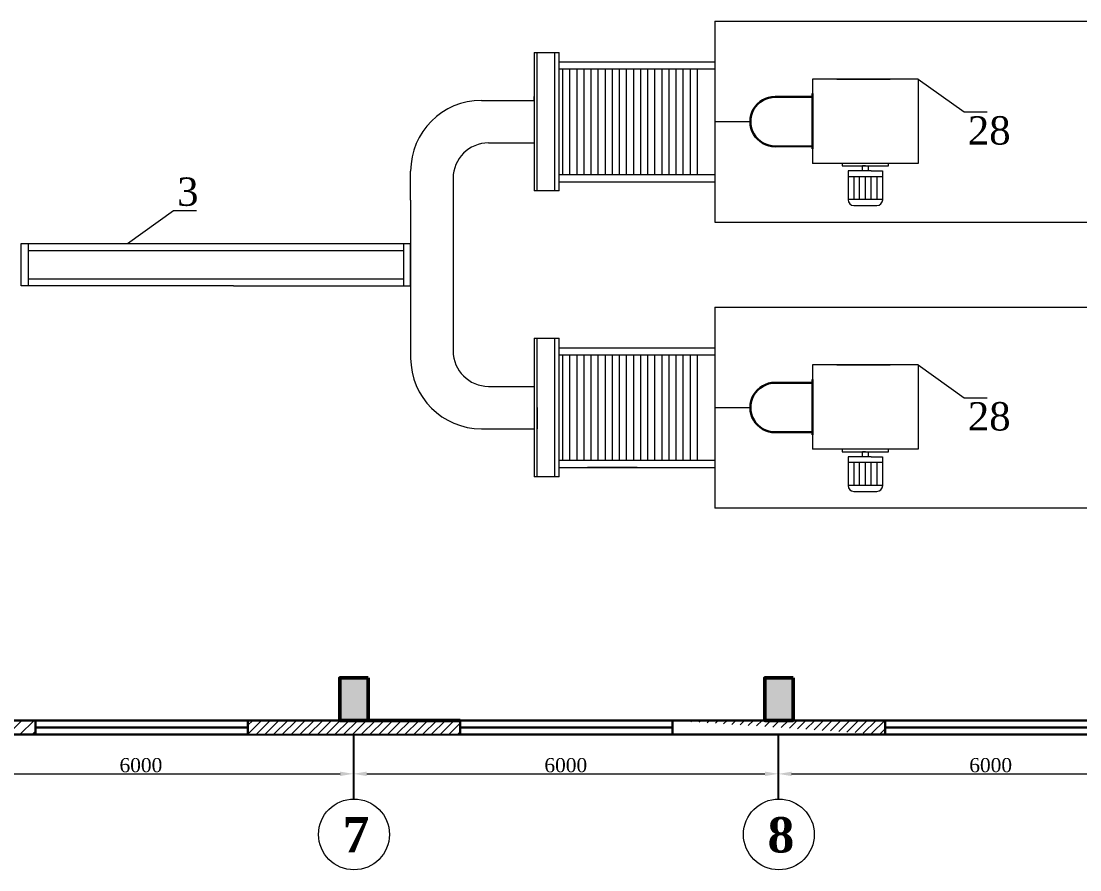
# Model space of a CAD drawing. Header units: inches. Extents: x -4475333 to 345677417, y -211198149 to 2125895.
# Drawn here: x -1920322 to -1905372, y 1138599 to 1150591 of the extents above; entities that cross this region are included whole.
import ezdxf

# ---------------------------------------------------------------- set-up
doc = ezdxf.new("R2010")
doc.units = ezdxf.units.IN
doc.header["$LTSCALE"] = 150
doc.header["$MEASUREMENT"] = 0
for name, color, linetype in [('BUOC COT', 7, 'Continuous'), ('MATCAT', 132, 'Continuous'), ('NET NHAP', 7, 'Continuous')]:
    doc.layers.add(name, color=color, linetype=linetype)
for name, color, linetype, lineweight in [('cot', 2, 'Continuous', 50), ('Duong vien', 7, 'Continuous', 50), ('KHUNG BVE', 7, 'Continuous', 0), ('NHA XUONG', 80, 'Continuous', 50), ('TH net dam', 7, 'Continuous', 30)]:
    doc.layers.add(name, color=color, linetype=linetype, lineweight=lineweight)
doc.styles.add('1', font='times.ttf')
doc.styles.add('CHU DAM', font='arialbd.ttf', dxfattribs={"height": 200})
doc.styles.get("Standard").update_dxf_attribs({"font": 'times.ttf', "height": 100})
doc.dimstyles.new('75', dxfattribs={"dimtxt": 200, "dimasz": 188, "dimexe": 94, "dimexo": 47, "dimgap": 20, "dimtad": 1, "dimtoh": 1, "dimdec": 0, "dimtxsty": '1', "dimcen": 2.5, "dimclrt": 256, "dimadec": 0, "dimazin": 0, "dimtfac": 1, "dimtdec": 0, "dimtix": 1, "dimtmove": 0, "dimatfit": 2, "dimfxl": 1, "dimlwd": 9, "dimlwe": 9, "dimarcsym": 0})

# ---------------------------------------------------------------- blocks, each defined once
blk = doc.blocks.new('*D14')
at = {"layer": 'Defpoints', "color": 0, "lineweight": 0, "ltscale": 3, "transparency": 16777216}
for p in [(-1921631, 1139960), (-1915631, 1139960), (-1915631, 1139956)]:
    blk.add_point(p, dxfattribs=at)
at = {"layer": 'NET NHAP', "color": 0, "lineweight": 9, "ltscale": 3, "transparency": 16777216}
for p, q in [((-1921443, 1139956), (-1915819, 1139956)), ((-1921631, 1139913), (-1921631, 1139862)), ((-1915631, 1139913), (-1915631, 1139862))]:
    blk.add_line(p, q, dxfattribs=at)
at = {"layer": 'NET NHAP', "color": 0, "lineweight": 0, "ltscale": 3, "transparency": 16777216}
for points in [[(-1921443, 1139987), (-1921443, 1139924), (-1921631, 1139956)], [(-1915819, 1139987), (-1915819, 1139924), (-1915631, 1139956)]]:
    blk.add_solid(points, dxfattribs=at)
at = {"layer": 'NET NHAP', "lineweight": 13, "ltscale": 3, "transparency": 16777216, "insert": (-1918631, 1140077), "char_height": 200, "attachment_point": 5, "style": '1'}
blk.add_mtext('6000', dxfattribs=at)
blk = doc.blocks.new('*D15')
at = {"layer": 'Defpoints', "color": 0, "lineweight": 0, "ltscale": 3, "transparency": 16777216}
for p in [(-1915631, 1139964), (-1909631, 1139964), (-1909631, 1139956)]:
    blk.add_point(p, dxfattribs=at)
at = {"layer": 'NET NHAP', "color": 0, "lineweight": 9, "ltscale": 3, "transparency": 16777216}
for p, q in [((-1915443, 1139956), (-1909819, 1139956)), ((-1915631, 1139917), (-1915631, 1139862)), ((-1909631, 1139917), (-1909631, 1139862))]:
    blk.add_line(p, q, dxfattribs=at)
at = {"layer": 'NET NHAP', "color": 0, "lineweight": 0, "ltscale": 3, "transparency": 16777216}
for points in [[(-1915443, 1139987), (-1915443, 1139924), (-1915631, 1139956)], [(-1909819, 1139987), (-1909819, 1139924), (-1909631, 1139956)]]:
    blk.add_solid(points, dxfattribs=at)
at = {"layer": 'NET NHAP', "lineweight": 13, "ltscale": 3, "transparency": 16777216, "insert": (-1912631, 1140077), "char_height": 200, "attachment_point": 5, "style": '1'}
blk.add_mtext('6000', dxfattribs=at)
blk = doc.blocks.new('*D16')
at = {"layer": 'Defpoints', "color": 0, "lineweight": 0, "ltscale": 3, "transparency": 16777216}
for p in [(-1909631, 1139956), (-1903631, 1139956), (-1903631, 1139955)]:
    blk.add_point(p, dxfattribs=at)
at = {"layer": 'NET NHAP', "color": 0, "lineweight": 9, "ltscale": 3, "transparency": 16777216}
for p, q in [((-1909443, 1139955), (-1903819, 1139955)), ((-1909631, 1139909), (-1909631, 1139861)), ((-1903631, 1139909), (-1903631, 1139861))]:
    blk.add_line(p, q, dxfattribs=at)
at = {"layer": 'NET NHAP', "color": 0, "lineweight": 0, "ltscale": 3, "transparency": 16777216}
for points in [[(-1909443, 1139986), (-1909443, 1139924), (-1909631, 1139955)], [(-1903819, 1139986), (-1903819, 1139924), (-1903631, 1139955)]]:
    blk.add_solid(points, dxfattribs=at)
at = {"layer": 'NET NHAP', "lineweight": 13, "ltscale": 3, "transparency": 16777216, "insert": (-1906631, 1140077), "char_height": 200, "attachment_point": 5, "style": '1'}
blk.add_mtext('6000', dxfattribs=at)

msp = doc.modelspace()

# ---------------------------------------------------------------- hatches: boundary and pattern name
at = {"layer": 'cot', "lineweight": 9}
for points in [[(-1915422, 1141310.9), (-1915822, 1141310.9), (-1915822, 1140710.9), (-1915422, 1140710.9)], [(-1909422, 1141310.9), (-1909822, 1141310.9), (-1909822, 1140710.9), (-1909422, 1140710.9)]]:
    msp.add_hatch(color=256, dxfattribs=at).paths.add_polyline_path(points)
at = {"layer": 'MATCAT', "lineweight": 9, "ltscale": 10}
h = msp.add_hatch(dxfattribs=at)
h.set_pattern_fill('ANSI31', color=5, scale=967.741935, angle=180, style=0)
h.set_pattern_definition([(225, (-6048966.6, -230912.7), (85.5371106, -85.5371106), [])])
h.paths.add_polyline_path([(-1929122, 1140710.9), (-1935122, 1140710.9), (-1935122, 1140510.9), (-1929122, 1140510.9)])
h.paths.add_polyline_path([(-1923122, 1140710.9), (-1929122, 1140710.9), (-1929122, 1140510.9), (-1923122, 1140510.9)])
h.paths.add_polyline_path([(-1920122, 1140710.9), (-1923122, 1140710.9), (-1923122, 1140510.9), (-1920122, 1140510.9)])
h = msp.add_hatch(dxfattribs=at)
h.set_pattern_fill('ANSI31', color=5, scale=700, style=0)
h.set_pattern_definition([(45, (-6054966.6, -230912.7), (-61.8718434, 61.8718434), [])])
h.paths.add_polyline_path([(-1914122, 1140710.9), (-1917122, 1140710.9), (-1917122, 1140510.9), (-1914122, 1140510.9)])
h = msp.add_hatch(dxfattribs=at)
h.set_pattern_fill('ANSI31', color=5, scale=700, style=0)
h.set_pattern_definition([(45, (-2626739, 1119888.88), (-61.871843, 61.871843), [])])
edge = h.paths.add_edge_path()
edge.add_line((-1908122, 1140710.9), (-1911122, 1140710.9))
edge.add_line((-1911122, 1140510.9), (-1908122, 1140510.9))
edge.add_line((-1911122, 1140710.9), (-1911122, 1140510.9))
edge.add_line((-1908122, 1140510.9), (-1908122, 1140710.9))

# ---------------------------------------------------------------- linework, layer by layer
at = {"layer": 'BUOC COT', "ltscale": 10}
for p, q in [((-1915630.9, 1140511.8), (-1915630.9, 1139600.4)), ((-1909630.8, 1140512.1), (-1909631, 1139600.5))]:
    msp.add_line(p, q, dxfattribs=at)
at = {"layer": 'BUOC COT', "lineweight": 13, "ltscale": 10}
for centre in [(-1915622.2, 1139099.5), (-1909622.2, 1139099.3)]:
    msp.add_circle(centre, 500, dxfattribs=at)
at = {"layer": 'cot'}
for points in [[(-1915422, 1141310.9), (-1915822, 1141310.9), (-1915822, 1140710.9), (-1915422, 1140710.9)], [(-1909422, 1141310.9), (-1909822, 1141310.9), (-1909822, 1140710.9), (-1909422, 1140710.9)]]:
    msp.add_lwpolyline(points, close=True, dxfattribs=at)
at = {"layer": 'Duong vien', "color": 7, "linetype": 'Continuous', "lineweight": 18, "ltscale": 10}
for p, q in [((-1907656, 1149772.7), (-1907003, 1149308.7)), ((-1907003, 1149308.7), (-1906680.2, 1149308.7)), ((-1918822, 1147450.9), (-1918169.1, 1147914.9)), ((-1918169.1, 1147914.9), (-1917846.2, 1147914.9)), ((-1907656, 1145732.7), (-1907003, 1145268.7)), ((-1907003, 1145268.7), (-1906680.2, 1145268.7))]:
    msp.add_line(p, q, dxfattribs=at)
at = {"layer": 'KHUNG BVE', "lineweight": 0}
for p, q in [((-1910524.9, 1150590.9), (-1910524.9, 1147750.9)), ((-1910524.9, 1150590.9), (-1897485.7, 1150590.9)), ((-1913075.7, 1150149.5), (-1913075.7, 1148192.2)), ((-1912725.7, 1150016), (-1912324.7, 1150016)), ((-1912324.7, 1150016), (-1912324.7, 1150016)), ((-1912324.7, 1150016), (-1911624.7, 1150016)), ((-1909146, 1149772.7), (-1909146, 1148581.1)), ((-1907656, 1149772.7), (-1909146, 1149772.7)), ((-1908803.7, 1149772.6), (-1908103.7, 1149772.6)), ((-1908751, 1149772.7), (-1908051, 1149772.7)), ((-1907656, 1149772.7), (-1907656, 1148581.1)), ((-1913075.7, 1149470.9), (-1913075.7, 1149526)), ((-1913822, 1149470.9), (-1913075.7, 1149470.9)), ((-1913035.7, 1149170.9), (-1913035.7, 1149470.9)), ((-1910524.9, 1149170.9), (-1910024.9, 1149170.9)), ((-1913722, 1148870.9), (-1913075.7, 1148870.9)), ((-1914822, 1148061.4), (-1914822, 1148470.9)), ((-1907656, 1148581.1), (-1909146, 1148581.1)), ((-1908727.2, 1148581.1), (-1908727.2, 1148546.2)), ((-1908727.2, 1148546.2), (-1908074.7, 1148546.2)), ((-1908645.7, 1148476.1), (-1908645.7, 1148068.2)), ((-1908482.5, 1148476.1), (-1908645.7, 1148476.1)), ((-1908319.4, 1148476.1), (-1908482.5, 1148476.1)), ((-1908401, 1148546.2), (-1908441, 1148546.2)), ((-1908441, 1148476.1), (-1908441, 1148546.2)), ((-1908361, 1148476.1), (-1908441, 1148476.1)), ((-1908361, 1148546.2), (-1908361, 1148476.1)), ((-1908319.4, 1148476.1), (-1908156.3, 1148476.1)), ((-1908156.3, 1148476.1), (-1908156.3, 1148393)), ((-1908156.3, 1148476.1), (-1908156.3, 1148068.2)), ((-1908074.7, 1148546.2), (-1908074.7, 1148581.1)), ((-1914222, 1148370.9), (-1914222, 1145930.9)), ((-1912725.7, 1148322.7), (-1910524.9, 1148322.7)), ((-1908156.3, 1148393), (-1908645.7, 1148393)), ((-1908564.1, 1148393), (-1908564.1, 1148069.9)), ((-1908482.5, 1148069.9), (-1908482.5, 1148393)), ((-1908401, 1148069.9), (-1908401, 1148393)), ((-1908319.4, 1148069.9), (-1908319.4, 1148393)), ((-1908237.8, 1148393), (-1908237.8, 1148069.9)), ((-1914822, 1148061.4), (-1914822, 1148061.4)), ((-1914822, 1148061.4), (-1914822, 1148061.4)), ((-1914822, 1148061.4), (-1914822, 1147450.9)), ((-1908156.3, 1148069.9), (-1908645.7, 1148069.9)), ((-1908156.3, 1148068.2), (-1908156.3, 1148069.9)), ((-1908564.1, 1147986.7), (-1908237.8, 1147986.7)), ((-1910524.9, 1147750.9), (-1897485.7, 1147750.9)), ((-1920322, 1147450.9), (-1914822, 1147450.9)), ((-1914922, 1147450.9), (-1914922, 1146850.9)), ((-1914822, 1147461.4), (-1914822, 1145830.9)), ((-1914822, 1146850.9), (-1914822, 1147450.9)), ((-1917422, 1147351), (-1914922, 1147351)), ((-1917422, 1146950.8), (-1914922, 1146950.8)), ((-1917322, 1146850.9), (-1914822, 1146850.9)), ((-1910524.9, 1146550.9), (-1908862.1, 1146550.9)), ((-1910524.9, 1146550.9), (-1910524.9, 1143710.9)), ((-1910524.9, 1146550.9), (-1897485.7, 1146550.9)), ((-1913075.7, 1146109.5), (-1913075.7, 1144152.2)), ((-1909146, 1145732.7), (-1909146, 1144541.1)), ((-1907656, 1145732.7), (-1909146, 1145732.7)), ((-1908803.7, 1145732.6), (-1908103.7, 1145732.6)), ((-1908751, 1145732.7), (-1908051, 1145732.7)), ((-1907656, 1145732.7), (-1907656, 1144541.1)), ((-1913722, 1145430.9), (-1913075.7, 1145430.9)), ((-1913035.7, 1145130.9), (-1913035.7, 1144830.9)), ((-1910524.9, 1145130.9), (-1910024.9, 1145130.9)), ((-1913822, 1144830.9), (-1913075.7, 1144830.9)), ((-1907656, 1144541.1), (-1909146, 1144541.1)), ((-1908727.2, 1144541.1), (-1908727.2, 1144506.2)), ((-1908727.2, 1144506.2), (-1908074.7, 1144506.2)), ((-1908645.7, 1144436.1), (-1908645.7, 1144028.2)), ((-1908482.5, 1144436.1), (-1908645.7, 1144436.1)), ((-1908319.4, 1144436.1), (-1908482.5, 1144436.1)), ((-1908401, 1144506.2), (-1908441, 1144506.2)), ((-1908441, 1144436.1), (-1908441, 1144506.2)), ((-1908361, 1144436.1), (-1908441, 1144436.1)), ((-1908361, 1144506.2), (-1908361, 1144436.1)), ((-1908319.4, 1144436.1), (-1908156.3, 1144436.1)), ((-1908156.3, 1144436.1), (-1908156.3, 1144353)), ((-1908156.3, 1144436.1), (-1908156.3, 1144028.2)), ((-1908074.7, 1144506.2), (-1908074.7, 1144541.1)), ((-1912725.7, 1144282.7), (-1910524.9, 1144282.7)), ((-1912725.7, 1144282.7), (-1912347.7, 1144282.7)), ((-1912347.7, 1144282.7), (-1912347.7, 1144282.7)), ((-1911625.2, 1144282.7), (-1912325.2, 1144282.7)), ((-1908156.3, 1144353), (-1908645.7, 1144353)), ((-1908564.1, 1144353), (-1908564.1, 1144029.9)), ((-1908482.5, 1144029.9), (-1908482.5, 1144353)), ((-1908401, 1144029.9), (-1908401, 1144353)), ((-1908319.4, 1144029.9), (-1908319.4, 1144353)), ((-1908237.8, 1144353), (-1908237.8, 1144029.9)), ((-1908156.3, 1144029.9), (-1908645.7, 1144029.9)), ((-1908156.3, 1144028.2), (-1908156.3, 1144029.9)), ((-1908564.1, 1143946.7), (-1908237.8, 1143946.7)), ((-1897485.7, 1143710.9), (-1910524.9, 1143710.9)), ((-1912364.8, 1140710.9), (-1911819, 1140710.9))]:
    msp.add_line(p, q, dxfattribs=at)
at = {"layer": 'KHUNG BVE', "color": 7, "lineweight": 18, "ltscale": 3}
for p, q in [((-1913075.7, 1150149.5), (-1912725.7, 1150149.5)), ((-1913035.7, 1148192.2), (-1913035.7, 1150149.5)), ((-1912785.7, 1148770.9), (-1912785.7, 1150149.5)), ((-1912725.7, 1148770.9), (-1912725.7, 1150149.5)), ((-1912725.7, 1150016), (-1910524.9, 1150016)), ((-1912725.7, 1149916), (-1910524.9, 1149916)), ((-1912672.1, 1149570.9), (-1912672.1, 1149916)), ((-1912672.1, 1149570.9), (-1912672.1, 1149916)), ((-1912672.1, 1149570.9), (-1912672.1, 1149916)), ((-1912672.1, 1148770.9), (-1912672.1, 1149916)), ((-1912572.1, 1148425.7), (-1912572.1, 1149916)), ((-1912572.1, 1148425.7), (-1912572.1, 1149916)), ((-1912572.1, 1148425.7), (-1912572.1, 1149916)), ((-1912572.1, 1148425.7), (-1912572.1, 1149916)), ((-1912472.1, 1148425.7), (-1912472.1, 1149916)), ((-1912472.1, 1148425.7), (-1912472.1, 1149916)), ((-1912472.1, 1148425.7), (-1912472.1, 1149916)), ((-1912472.1, 1148425.7), (-1912472.1, 1149916)), ((-1912372.1, 1148425.7), (-1912372.1, 1149916)), ((-1912372.1, 1148425.7), (-1912372.1, 1149916)), ((-1912372.1, 1148425.7), (-1912372.1, 1149916)), ((-1912372.1, 1148425.7), (-1912372.1, 1149916)), ((-1912272.1, 1148425.7), (-1912272.1, 1149916)), ((-1912272.1, 1148425.7), (-1912272.1, 1149916)), ((-1912272.1, 1148425.7), (-1912272.1, 1149916)), ((-1912272.1, 1148425.7), (-1912272.1, 1149916)), ((-1912272.1, 1148425.7), (-1912272.1, 1149916)), ((-1912172.1, 1148425.7), (-1912172.1, 1149916)), ((-1912172.1, 1148425.7), (-1912172.1, 1149916)), ((-1912172.1, 1148425.7), (-1912172.1, 1149916)), ((-1912172.1, 1148425.7), (-1912172.1, 1149916)), ((-1912072.1, 1148425.7), (-1912072.1, 1149916)), ((-1912072.1, 1148425.7), (-1912072.1, 1149916)), ((-1912072.1, 1148425.7), (-1912072.1, 1149916)), ((-1912072.1, 1148425.7), (-1912072.1, 1149916)), ((-1911972.1, 1148425.7), (-1911972.1, 1149916)), ((-1911972.1, 1148425.7), (-1911972.1, 1149916)), ((-1911972.1, 1148425.7), (-1911972.1, 1149916)), ((-1911972.1, 1148425.7), (-1911972.1, 1149916)), ((-1911872.1, 1148425.7), (-1911872.1, 1149916)), ((-1911872.1, 1148425.7), (-1911872.1, 1149916)), ((-1911872.1, 1148425.7), (-1911872.1, 1149916)), ((-1911872.1, 1148425.7), (-1911872.1, 1149916)), ((-1911772.1, 1148425.7), (-1911772.1, 1149916)), ((-1911772.1, 1148425.7), (-1911772.1, 1149916)), ((-1911772.1, 1148425.7), (-1911772.1, 1149916)), ((-1911772.1, 1148425.7), (-1911772.1, 1149916)), ((-1911672.1, 1148425.7), (-1911672.1, 1149916)), ((-1911672.1, 1148425.7), (-1911672.1, 1149916)), ((-1911672.1, 1148425.7), (-1911672.1, 1149916)), ((-1911672.1, 1148425.7), (-1911672.1, 1149916)), ((-1911572.1, 1148425.7), (-1911572.1, 1149916)), ((-1911572.1, 1148425.7), (-1911572.1, 1149916)), ((-1911572.1, 1148425.7), (-1911572.1, 1149916)), ((-1911572.1, 1148425.7), (-1911572.1, 1149916)), ((-1911472.1, 1148425.7), (-1911472.1, 1149916)), ((-1911472.1, 1148425.7), (-1911472.1, 1149916)), ((-1911472.1, 1148425.7), (-1911472.1, 1149916)), ((-1911472.1, 1148425.7), (-1911472.1, 1149916)), ((-1911372.1, 1148425.7), (-1911372.1, 1149916)), ((-1911372.1, 1148425.7), (-1911372.1, 1149916)), ((-1911372.1, 1148425.7), (-1911372.1, 1149916)), ((-1911372.1, 1148425.7), (-1911372.1, 1149916)), ((-1911272.1, 1148425.7), (-1911272.1, 1149916)), ((-1911272.1, 1148425.7), (-1911272.1, 1149916)), ((-1911272.1, 1148425.7), (-1911272.1, 1149916)), ((-1911272.1, 1148425.7), (-1911272.1, 1149916)), ((-1911172.1, 1148425.7), (-1911172.1, 1149916)), ((-1911172.1, 1148425.7), (-1911172.1, 1149916)), ((-1911172.1, 1148425.7), (-1911172.1, 1149916)), ((-1911172.1, 1148425.7), (-1911172.1, 1149916)), ((-1911072.1, 1148425.7), (-1911072.1, 1149916)), ((-1911072.1, 1148425.7), (-1911072.1, 1149916)), ((-1911072.1, 1148425.7), (-1911072.1, 1149916)), ((-1911072.1, 1148425.7), (-1911072.1, 1149916)), ((-1910972.1, 1148425.7), (-1910972.1, 1149916)), ((-1910972.1, 1148425.7), (-1910972.1, 1149916)), ((-1910972.1, 1148425.7), (-1910972.1, 1149916)), ((-1910972.1, 1148425.7), (-1910972.1, 1149916)), ((-1910872.1, 1148425.7), (-1910872.1, 1149916)), ((-1910772.1, 1148425.7), (-1910772.1, 1149916)), ((-1912785.7, 1148192.2), (-1912785.7, 1148770.9)), ((-1912725.7, 1148192.2), (-1912725.7, 1148770.9)), ((-1912672.1, 1148425.7), (-1912672.1, 1148770.9)), ((-1912672.1, 1148425.7), (-1912672.1, 1148770.9)), ((-1912672.1, 1148425.7), (-1912672.1, 1148770.9)), ((-1912672.1, 1148425.7), (-1912672.1, 1148770.9)), ((-1912725.7, 1148425.7), (-1910524.9, 1148425.7)), ((-1912725.7, 1148192.2), (-1913075.7, 1148192.2)), ((-1913075.7, 1146109.5), (-1912725.7, 1146109.5)), ((-1913035.7, 1144152.2), (-1913035.7, 1146109.5)), ((-1912785.7, 1144730.9), (-1912785.7, 1146109.5)), ((-1912725.7, 1144730.9), (-1912725.7, 1146109.5)), ((-1912725.7, 1145976), (-1910524.9, 1145976)), ((-1912725.7, 1145876), (-1910524.9, 1145876)), ((-1912672.1, 1145530.9), (-1912672.1, 1145876)), ((-1912672.1, 1145530.9), (-1912672.1, 1145876)), ((-1912672.1, 1145530.9), (-1912672.1, 1145876)), ((-1912672.1, 1144730.9), (-1912672.1, 1145876)), ((-1912572.1, 1144385.7), (-1912572.1, 1145876)), ((-1912572.1, 1144385.7), (-1912572.1, 1145876)), ((-1912572.1, 1144385.7), (-1912572.1, 1145876)), ((-1912572.1, 1144385.7), (-1912572.1, 1145876)), ((-1912472.1, 1144385.7), (-1912472.1, 1145876)), ((-1912472.1, 1144385.7), (-1912472.1, 1145876)), ((-1912472.1, 1144385.7), (-1912472.1, 1145876)), ((-1912472.1, 1144385.7), (-1912472.1, 1145876)), ((-1912372.1, 1144385.7), (-1912372.1, 1145876)), ((-1912372.1, 1144385.7), (-1912372.1, 1145876)), ((-1912372.1, 1144385.7), (-1912372.1, 1145876)), ((-1912372.1, 1144385.7), (-1912372.1, 1145876)), ((-1912272.1, 1144385.7), (-1912272.1, 1145876)), ((-1912272.1, 1144385.7), (-1912272.1, 1145876)), ((-1912272.1, 1144385.7), (-1912272.1, 1145876)), ((-1912272.1, 1144385.7), (-1912272.1, 1145876)), ((-1912272.1, 1144385.7), (-1912272.1, 1145876)), ((-1912172.1, 1144385.7), (-1912172.1, 1145876)), ((-1912172.1, 1144385.7), (-1912172.1, 1145876)), ((-1912172.1, 1144385.7), (-1912172.1, 1145876)), ((-1912172.1, 1144385.7), (-1912172.1, 1145876)), ((-1912072.1, 1144385.7), (-1912072.1, 1145876)), ((-1912072.1, 1144385.7), (-1912072.1, 1145876)), ((-1912072.1, 1144385.7), (-1912072.1, 1145876)), ((-1912072.1, 1144385.7), (-1912072.1, 1145876)), ((-1911972.1, 1144385.7), (-1911972.1, 1145876)), ((-1911972.1, 1144385.7), (-1911972.1, 1145876)), ((-1911972.1, 1144385.7), (-1911972.1, 1145876)), ((-1911972.1, 1144385.7), (-1911972.1, 1145876)), ((-1911872.1, 1144385.7), (-1911872.1, 1145876)), ((-1911872.1, 1144385.7), (-1911872.1, 1145876)), ((-1911872.1, 1144385.7), (-1911872.1, 1145876)), ((-1911872.1, 1144385.7), (-1911872.1, 1145876)), ((-1911772.1, 1144385.7), (-1911772.1, 1145876)), ((-1911772.1, 1144385.7), (-1911772.1, 1145876)), ((-1911772.1, 1144385.7), (-1911772.1, 1145876)), ((-1911772.1, 1144385.7), (-1911772.1, 1145876)), ((-1911672.1, 1144385.7), (-1911672.1, 1145876)), ((-1911672.1, 1144385.7), (-1911672.1, 1145876)), ((-1911672.1, 1144385.7), (-1911672.1, 1145876)), ((-1911672.1, 1144385.7), (-1911672.1, 1145876)), ((-1911572.1, 1144385.7), (-1911572.1, 1145876)), ((-1911572.1, 1144385.7), (-1911572.1, 1145876)), ((-1911572.1, 1144385.7), (-1911572.1, 1145876)), ((-1911572.1, 1144385.7), (-1911572.1, 1145876)), ((-1911472.1, 1144385.7), (-1911472.1, 1145876)), ((-1911472.1, 1144385.7), (-1911472.1, 1145876)), ((-1911472.1, 1144385.7), (-1911472.1, 1145876)), ((-1911472.1, 1144385.7), (-1911472.1, 1145876)), ((-1911372.1, 1144385.7), (-1911372.1, 1145876)), ((-1911372.1, 1144385.7), (-1911372.1, 1145876)), ((-1911372.1, 1144385.7), (-1911372.1, 1145876)), ((-1911372.1, 1144385.7), (-1911372.1, 1145876)), ((-1911272.1, 1144385.7), (-1911272.1, 1145876)), ((-1911272.1, 1144385.7), (-1911272.1, 1145876)), ((-1911272.1, 1144385.7), (-1911272.1, 1145876)), ((-1911272.1, 1144385.7), (-1911272.1, 1145876)), ((-1911172.1, 1144385.7), (-1911172.1, 1145876)), ((-1911172.1, 1144385.7), (-1911172.1, 1145876)), ((-1911172.1, 1144385.7), (-1911172.1, 1145876)), ((-1911172.1, 1144385.7), (-1911172.1, 1145876)), ((-1911072.1, 1144385.7), (-1911072.1, 1145876)), ((-1911072.1, 1144385.7), (-1911072.1, 1145876)), ((-1911072.1, 1144385.7), (-1911072.1, 1145876)), ((-1911072.1, 1144385.7), (-1911072.1, 1145876)), ((-1910972.1, 1144385.7), (-1910972.1, 1145876)), ((-1910972.1, 1144385.7), (-1910972.1, 1145876)), ((-1910972.1, 1144385.7), (-1910972.1, 1145876)), ((-1910972.1, 1144385.7), (-1910972.1, 1145876)), ((-1910872.1, 1144385.7), (-1910872.1, 1145876)), ((-1910772.1, 1144385.7), (-1910772.1, 1145876)), ((-1912785.7, 1144152.2), (-1912785.7, 1144730.9)), ((-1912725.7, 1144152.2), (-1912725.7, 1144730.9)), ((-1912672.1, 1144385.7), (-1912672.1, 1144730.9)), ((-1912672.1, 1144385.7), (-1912672.1, 1144730.9)), ((-1912672.1, 1144385.7), (-1912672.1, 1144730.9)), ((-1912672.1, 1144385.7), (-1912672.1, 1144730.9)), ((-1912725.7, 1144385.7), (-1910524.9, 1144385.7)), ((-1912725.7, 1144152.2), (-1913075.7, 1144152.2))]:
    msp.add_line(p, q, dxfattribs=at)
at = {"layer": 'KHUNG BVE', "color": 7, "linetype": 'Continuous', "lineweight": 18, "ltscale": 10}
for p, q in [((-1920322, 1147450.9), (-1917322, 1147450.9)), ((-1920322, 1146850.9), (-1920322, 1147450.9)), ((-1920222.1, 1147450.9), (-1920222.1, 1146850.9)), ((-1920222.1, 1147351), (-1917422, 1147351)), ((-1917322, 1146850.9), (-1920322, 1146850.9)), ((-1920222.1, 1146950.8), (-1917422, 1146950.8))]:
    msp.add_line(p, q, dxfattribs=at)
at = {"layer": 'KHUNG BVE', "color": 3, "linetype": 'Continuous', "lineweight": 30, "ltscale": 10}
for p, q in [((-1924650.1, 1140710.9), (-1920122, 1140710.9)), ((-1920122, 1140710.9), (-1920122, 1140510.9)), ((-1917122, 1140710.9), (-1920122, 1140710.9)), ((-1920122, 1140710.9), (-1920122, 1140610.9)), ((-1914122, 1140710.9), (-1917122, 1140710.9)), ((-1917122, 1140710.9), (-1917122, 1140510.9)), ((-1914122, 1140510.9), (-1914122, 1140710.9)), ((-1914122, 1140510.9), (-1914122, 1140710.9)), ((-1914122, 1140710.9), (-1911122, 1140710.9)), ((-1911122, 1140710.9), (-1911122, 1140510.9)), ((-1908122, 1140710.9), (-1911122, 1140710.9)), ((-1909622, 1140710.9), (-1903622, 1140710.9)), ((-1908122, 1140510.9), (-1908122, 1140710.9)), ((-1920122, 1140610.9), (-1917122, 1140610.9)), ((-1911122.9, 1140610.9), (-1914122.9, 1140610.9)), ((-1908122, 1140610.8), (-1905122, 1140610.8)), ((-1920122, 1140510.9), (-1923122, 1140510.9)), ((-1917122, 1140510.9), (-1920122, 1140510.9)), ((-1920122, 1140510.9), (-1917122, 1140510.9)), ((-1914122, 1140510.9), (-1911122, 1140510.9)), ((-1911122, 1140510.9), (-1908122, 1140510.9)), ((-1908122, 1140510.8), (-1905122, 1140510.8))]:
    msp.add_line(p, q, dxfattribs=at)
at = {"layer": 'KHUNG BVE', "linetype": 'Continuous', "lineweight": -2, "ltscale": 10}
for q in [(-1917122, 1140710.9), (-1914122, 1140510.9)]:
    msp.add_line((-1917122, 1140510.9), q, dxfattribs=at)
at = {"layer": 'KHUNG BVE', "lineweight": 0}
for centre, radius, start, end in [((-1913822, 1148470.9), 1000, 90, 180), ((-1913722, 1148370.9), 500, 90, 180), ((-1908564.1, 1148068.2), 81.6, 180, 270), ((-1908237.8, 1148068.2), 81.6, 270, 0), ((-1913722, 1145930.9), 500, 180, 270), ((-1913822, 1145830.9), 1000, 180, 270), ((-1908564.1, 1144028.2), 81.6, 180, 270), ((-1908237.8, 1144028.2), 81.6, 270, 0)]:
    msp.add_arc(centre, radius, start, end, dxfattribs=at)
at = {"layer": 'MATCAT', "color": 3, "lineweight": 30, "ltscale": 3}
msp.add_line((-1911122, 1140510.9), (-1911122.9, 1140610.9), dxfattribs=at)
at = {"layer": 'NHA XUONG'}
msp.add_lwpolyline([(-1915822, 1140710.9), (-1914122, 1140710.9)], dxfattribs=at)
at = {"layer": 'TH net dam'}
for p, q in [((-1909674.9, 1149521.4), (-1909145.9, 1149521.4)), ((-1909146, 1149568.9), (-1909146, 1148784.9)), ((-1909674.9, 1148821.4), (-1909145.9, 1148822.3)), ((-1909674.9, 1145481.4), (-1909145.9, 1145481.4)), ((-1909146, 1145528.9), (-1909146, 1144744.9)), ((-1909674.9, 1144781.4), (-1909145.9, 1144782.3))]:
    msp.add_line(p, q, dxfattribs=at)
for centre in [(-1909674.9, 1149171.4), (-1909674.9, 1145131.4)]:
    msp.add_arc(centre, 350, 89.99978, 270.18189, dxfattribs=at)

# ---------------------------------------------------------------- texts
at = {"color": 7, "linetype": 'ByBlock', "lineweight": 18, "char_height": 400, "width": 236.121}
for s, insert, attachment_point in [('28', (-1906953.6, 1148841.2), 7), ('3', (-1918119.6, 1148382.3), 1), ('28', (-1906953.6, 1144801.2), 7)]:
    msp.add_mtext(s, dxfattribs=dict(at, insert=insert, attachment_point=attachment_point))
at = {"layer": 'NHA XUONG', "color": 50, "lineweight": 18, "ltscale": 10, "char_height": 500, "width": 762.076, "attachment_point": 1, "style": 'CHU DAM'}
for s, insert in [('{\\fTimes New Roman|b1|i0|c0|p18;7}', (-1915781.9, 1139344.3)), ('{\\fTimes New Roman|b1|i0|c0|p18;8}', (-1909781.9, 1139344.1))]:
    msp.add_mtext(s, dxfattribs=dict(at, insert=insert))

# ---------------------------------------------------------------- dimensions: what is measured, and where the dimension line sits
at = {"layer": 'NET NHAP', "color": 0, "lineweight": 13, "ltscale": 3}
for base, p1, p2, picture, middle in [((-1915630.9, 1139955.6), (-1921630.9, 1139960.3), (-1915630.9, 1139960.3), '*D14', (-1918630.9, 1140077.3)), ((-1909630.9, 1139955.6), (-1915630.9, 1139963.7), (-1909630.9, 1139963.7), '*D15', (-1912630.9, 1140077.3)), ((-1903630.9, 1139955.1), (-1909630.9, 1139955.6), (-1903630.9, 1139955.6), '*D16', (-1906630.9, 1140076.8))]:
    dim = msp.add_linear_dim(base=base, p1=p1, p2=p2, dimstyle='75', dxfattribs=at)
    dim.commit()
    dim.dimension.update_dxf_attribs({"geometry": picture, "text_midpoint": middle})

doc.saveas('drawing.dxf')
